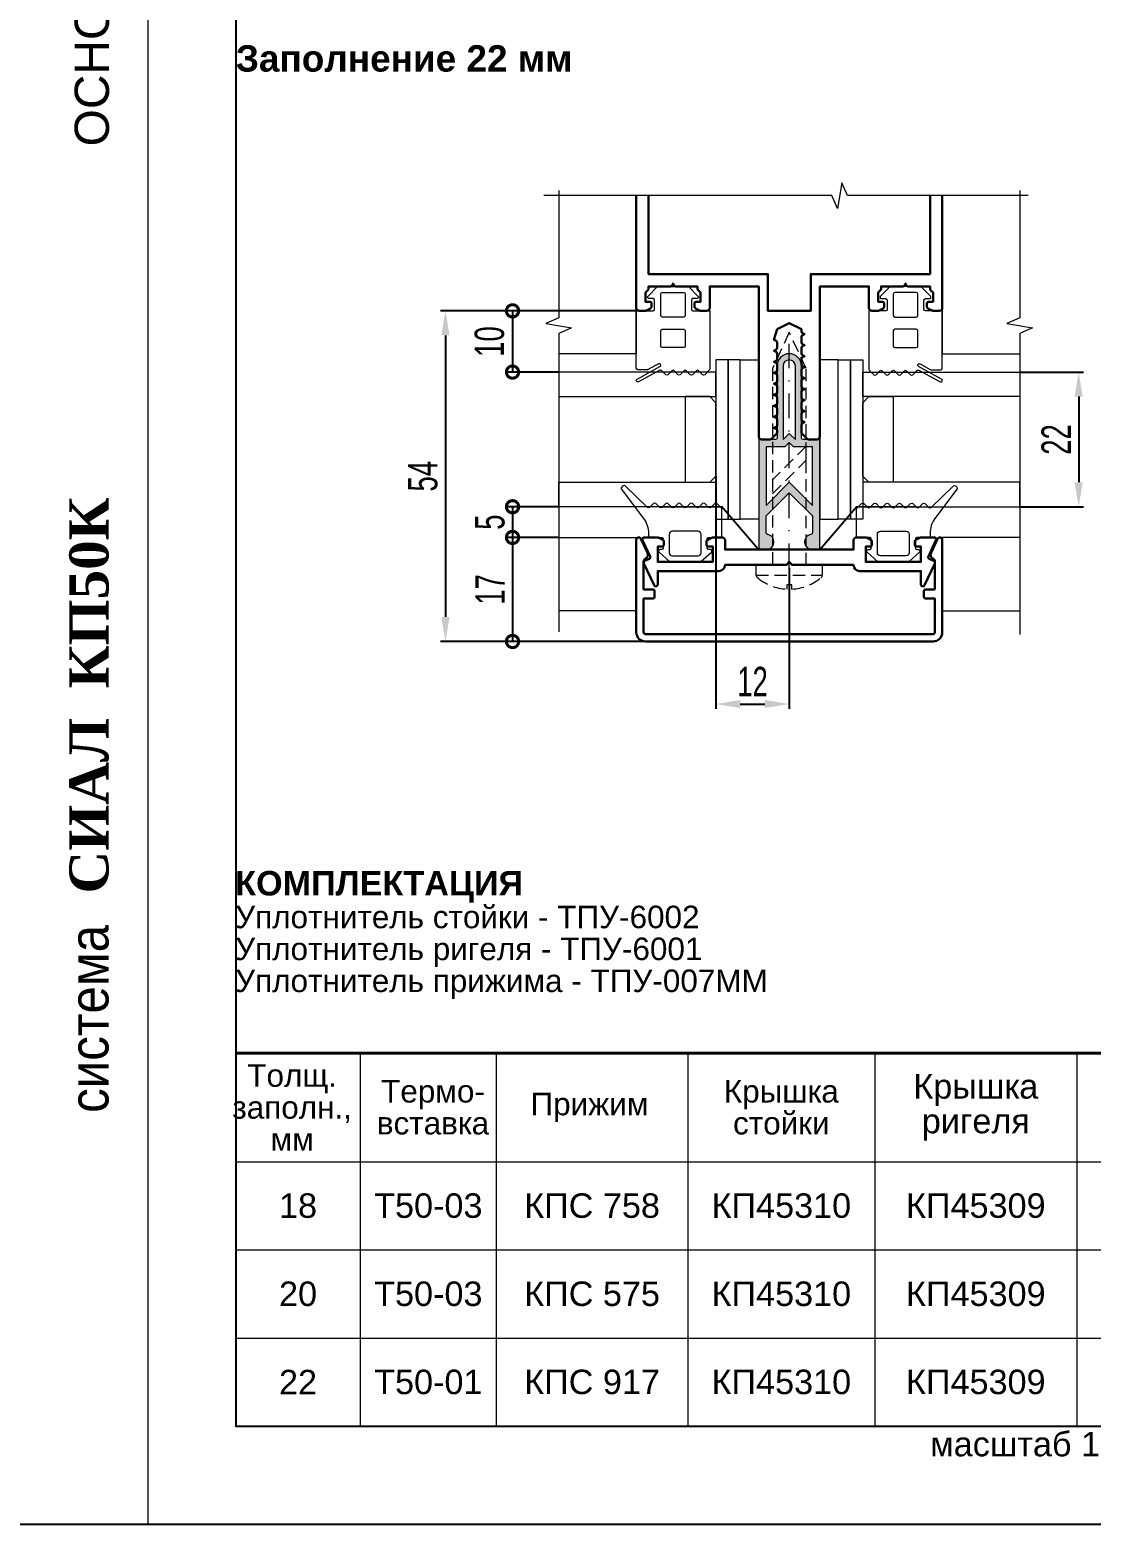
# Model space of a CAD drawing. Extents: x -37 to 8820, y -336 to 478.
# Drawn here: x 634 to 742.4, y 0 to 152.5 of the extents above; entities that cross this region are included whole.
import ezdxf
from ezdxf.enums import TextEntityAlignment as Align

# ---------------------------------------------------------------- set-up
doc = ezdxf.new("R2010")
doc.units = 0
doc.header["$LTSCALE"] = 5
doc.linetypes.add('DASHDOT', pattern=[1, 0.5, -0.25, 0, -0.25])
doc.linetypes.add('HIDDEN', pattern=[0.375, 0.25, -0.125])
doc.layers.get('0').update_dxf_attribs({"linetype": 'CONTINUOUS', "lineweight": 30})
doc.layers.get('DEFPOINTS').update_dxf_attribs({"linetype": 'CONTINUOUS'})
for name, color, linetype, lineweight in [('1', 6, 'DASHDOT', 13), ('2', 3, 'HIDDEN', 13), ('Dimentions', 5, 'CONTINUOUS', 15), ('Glass', 5, 'CONTINUOUS', 20), ('Герлен', 7, 'CONTINUOUS', 60), ('Зигзаг', 1, 'CONTINUOUS', 15), ('Конструкции', 252, 'CONTINUOUS', 20), ('Подкладки', 1, 'CONTINUOUS', 20), ('Рамки', 1, 'CONTINUOUS', 15), ('Текстовый', 7, 'CONTINUOUS', 9), ('Уплотнители', 1, 'CONTINUOUS', 20), ('Штриховка', 1, 'CONTINUOUS', 5)]:
    doc.layers.add(name, color=color, linetype=linetype, lineweight=lineweight)
doc.layers.add('Скрытые', color=14, linetype='CONTINUOUS', plot=False)
doc.styles.add('3', font='RUSS.SHX', dxfattribs={"width": 0.7, "height": 3})
doc.styles.add('Каталожный', font='arial.ttf', dxfattribs={"height": 2.5})
doc.styles.add('Фирм', font='arial.ttf', dxfattribs={"height": 3.5})
doc.styles.add('Фирм5', font='timesbd.ttf', dxfattribs={"height": 4})
doc.dimstyles.new('MX1_6', dxfattribs={"dimtxt": 3, "dimasz": 2.5, "dimexe": 0.5, "dimexo": 0, "dimgap": 0.8, "dimtad": 1, "dimlfac": 1.6, "dimdsep": 46, "dimtxsty": '3', "dimcen": 0, "dimclrd": 256, "dimclre": 256, "dimclrt": 256, "dimaunit": 1, "dimadec": 0, "dimazin": 0, "dimtfac": 1, "dimtmove": 0, "dimatfit": 1, "dimfxl": 1, "dimtvp": 1, "dimtolj": 1, "dimtzin": 0, "dimarcsym": 0})

# ---------------------------------------------------------------- blocks, each defined once
blk = doc.blocks.new('*D1433')
at = {"layer": 'DEFPOINTS', "color": 0, "linetype": 'Continuous', "transparency": 16777216}
for p in [(735.07, 117.61), (735.07, 103.86), (741.08, 103.86)]:
    blk.add_point(p, dxfattribs=at)
at = {"layer": 'Dimentions', "linetype": 'Continuous', "lineweight": -2, "transparency": 16777216}
for p, q in [((735.07, 117.61), (741.58, 117.61)), ((741.08, 115.11), (741.08, 106.36)), ((735.07, 103.86), (741.58, 103.86))]:
    blk.add_line(p, q, dxfattribs=at)
at = {"layer": 'Dimentions', "linetype": 'Continuous', "transparency": 16777216}
for points in [[(740.66, 115.11), (741.49, 115.11), (741.08, 117.61)], [(740.66, 106.36), (741.49, 106.36), (741.08, 103.86)]]:
    blk.add_solid(points, dxfattribs=at)
at = {"layer": 'Dimentions', "linetype": 'Continuous', "transparency": 16777216, "insert": (738.78, 110.73), "char_height": 3, "attachment_point": 5, "rotation": 90, "style": '3'}
blk.add_mtext('\\A1;22', dxfattribs=at)
blk = doc.blocks.new('_DotSmall')
at = {"color": 0, "linetype": 'ByBlock', "const_width": 0.5}
blk.add_lwpolyline([(-0.0625, 0, 1), (0.0625, 0, 1)], format="xyb", close=True, dxfattribs=at)
blk = doc.blocks.new('*D1434')
at = {"layer": 'DEFPOINTS', "color": 0, "linetype": 'Continuous', "transparency": 16777216}
for p in [(687.98, 100.73), (683.26, 90.11), (697.66, 90.11)]:
    blk.add_point(p, dxfattribs=at)
at = {"layer": 'Dimentions', "linetype": 'Continuous', "lineweight": -2, "transparency": 16777216}
for p, q in [((687.98, 100.73), (682.76, 100.73)), ((683.26, 100.73), (683.26, 90.11)), ((697.66, 90.11), (682.76, 90.11))]:
    blk.add_line(p, q, dxfattribs=at)
at = {"layer": 'Dimentions', "linetype": 'Continuous', "lineweight": -2, "transparency": 16777216, "xscale": 2.5, "yscale": 2.5, "zscale": 2.5}
for p, rotation in [((683.26, 100.73), 90), ((683.26, 90.11), 270)]:
    blk.add_blockref('_DotSmall', p, dxfattribs=dict(at, rotation=rotation))
at = {"layer": 'Dimentions', "linetype": 'Continuous', "transparency": 16777216, "insert": (680.96, 95.42), "char_height": 3, "attachment_point": 5, "rotation": 90, "style": '3'}
blk.add_mtext('\\A1;17', dxfattribs=at)
blk = doc.blocks.new('*D1435')
at = {"layer": 'DEFPOINTS', "color": 0, "linetype": 'Continuous', "transparency": 16777216}
for p in [(687.98, 103.86), (683.26, 100.73), (687.98, 100.73)]:
    blk.add_point(p, dxfattribs=at)
at = {"layer": 'Dimentions', "linetype": 'Continuous', "lineweight": -2, "transparency": 16777216}
for p, q in [((687.98, 103.86), (682.76, 103.86)), ((683.26, 103.86), (683.26, 100.73)), ((687.98, 100.73), (682.76, 100.73))]:
    blk.add_line(p, q, dxfattribs=at)
at = {"layer": 'Dimentions', "linetype": 'Continuous', "lineweight": -2, "transparency": 16777216, "xscale": 2.5, "yscale": 2.5, "zscale": 2.5}
for p, rotation in [((683.26, 103.86), 90), ((683.26, 100.73), 270)]:
    blk.add_blockref('_DotSmall', p, dxfattribs=dict(at, rotation=rotation))
at = {"layer": 'Dimentions', "linetype": 'Continuous', "transparency": 16777216, "insert": (680.96, 102.29), "char_height": 3, "attachment_point": 5, "rotation": 90, "style": '3'}
blk.add_mtext('\\A1;5', dxfattribs=at)
blk = doc.blocks.new('*D1436')
at = {"layer": 'DEFPOINTS', "color": 0, "linetype": 'Continuous', "transparency": 16777216}
for p in [(695.9, 123.86), (683.26, 117.61), (687.98, 117.61)]:
    blk.add_point(p, dxfattribs=at)
at = {"layer": 'Dimentions', "linetype": 'Continuous', "lineweight": -2, "transparency": 16777216}
for p, q in [((695.9, 123.86), (682.76, 123.86)), ((683.26, 123.86), (683.26, 117.61)), ((687.98, 117.61), (682.76, 117.61))]:
    blk.add_line(p, q, dxfattribs=at)
at = {"layer": 'Dimentions', "linetype": 'Continuous', "lineweight": -2, "transparency": 16777216, "xscale": 2.5, "yscale": 2.5, "zscale": 2.5}
for p, rotation in [((683.26, 123.86), 90), ((683.26, 117.61), 270)]:
    blk.add_blockref('_DotSmall', p, dxfattribs=dict(at, rotation=rotation))
at = {"layer": 'Dimentions', "linetype": 'Continuous', "transparency": 16777216, "insert": (680.91, 120.73), "char_height": 3, "attachment_point": 5, "rotation": 90, "style": '3'}
blk.add_mtext('\\A1;10', dxfattribs=at)
blk = doc.blocks.new('*D1437')
at = {"layer": 'DEFPOINTS', "color": 0, "linetype": 'Continuous', "transparency": 16777216}
for p in [(685.99, 123.86), (676.41, 90.11), (695.32, 90.11)]:
    blk.add_point(p, dxfattribs=at)
at = {"layer": 'Dimentions', "linetype": 'Continuous', "lineweight": -2, "transparency": 16777216}
for p, q in [((685.99, 123.86), (675.91, 123.86)), ((676.41, 121.36), (676.41, 92.61)), ((695.32, 90.11), (675.91, 90.11))]:
    blk.add_line(p, q, dxfattribs=at)
at = {"layer": 'Dimentions', "linetype": 'Continuous', "transparency": 16777216}
for points in [[(675.99, 121.36), (676.83, 121.36), (676.41, 123.86)], [(675.99, 92.61), (676.83, 92.61), (676.41, 90.11)]]:
    blk.add_solid(points, dxfattribs=at)
at = {"layer": 'Dimentions', "linetype": 'Continuous', "transparency": 16777216, "insert": (674.11, 106.98), "char_height": 3, "attachment_point": 5, "rotation": 90, "style": '3'}
blk.add_mtext('\\A1;54', dxfattribs=at)
blk = doc.blocks.new('*D1444')
at = {"layer": 'DEFPOINTS', "color": 0, "linetype": 'Continuous', "transparency": 16777216}
for p in [(704.02, 106.98), (711.52, 97.61), (711.52, 83.72)]:
    blk.add_point(p, dxfattribs=at)
at = {"layer": 'Dimentions', "linetype": 'Continuous', "lineweight": -2, "transparency": 16777216}
for p, q in [((704.02, 106.98), (704.02, 83.22)), ((711.52, 97.61), (711.52, 83.22)), ((706.52, 83.72), (709.02, 83.72))]:
    blk.add_line(p, q, dxfattribs=at)
at = {"layer": 'Dimentions', "linetype": 'Continuous', "transparency": 16777216}
for points in [[(706.52, 84.14), (706.52, 83.31), (704.02, 83.72)], [(709.02, 84.14), (709.02, 83.31), (711.52, 83.72)]]:
    blk.add_solid(points, dxfattribs=at)
at = {"layer": 'Dimentions', "linetype": 'Continuous', "transparency": 16777216, "insert": (707.77, 86.02), "char_height": 3, "attachment_point": 5, "style": '3'}
blk.add_mtext('\\A1;12', dxfattribs=at)

msp = doc.modelspace()

# ---------------------------------------------------------------- hatches: boundary and pattern name
at = {"layer": 'Штриховка'}
h = msp.add_hatch(color=256, dxfattribs=at)
h.paths.add_polyline_path([(711.9635, 109.9823), (711.5242, 110.4217), (711.0848, 109.9823), (709.1492, 109.9823), (709.1492, 103.9805), (711.5242, 106.3555), (713.8992, 103.9805), (713.8992, 109.9823)], flags=16)
edge = h.paths.add_edge_path()
edge.add_line((714.4617, 110.7323), (712.9304, 110.7323))
edge.add_arc((712.9304, 110.8886), 0.1562, 180, 270, ccw=False)
edge.add_line((712.7742, 110.8886), (712.7742, 114.9823))
edge.add_arc((712.6804, 115.1073), 0.1562, 306.869898, 413.130102)
edge.add_line((712.7742, 115.2323), (712.7742, 118.2323))
edge.add_arc((711.5242, 118.2323), 1.25, 0, 180)
edge.add_line((710.2742, 118.2323), (710.2742, 115.2323))
edge.add_arc((710.3679, 115.1073), 0.1562, 126.869898, 233.130102)
edge.add_line((710.2742, 114.9823), (710.2742, 110.8886))
edge.add_arc((710.1179, 110.8886), 0.1562, -90, 0, ccw=False)
edge.add_line((710.1179, 110.7323), (708.5867, 110.7323))
edge.add_arc((708.5867, 110.5448), 0.1875, 90, 180)
edge.add_line((708.3992, 110.5448), (708.3992, 99.6698))
edge.add_arc((708.5867, 99.6698), 0.1875, 180, 270)
edge.add_line((708.5867, 99.4823), (709.1804, 99.4823))
edge.add_arc((709.1804, 100.2636), 0.7812, 270, 440.718201)
edge.add_arc((709.3367, 101.2197), 0.1875, 180, 260.718201, ccw=False)
edge.add_line((709.1492, 101.2197), (709.1492, 102.9198))
edge.add_line((709.1492, 102.9198), (711.5242, 105.2948))
edge.add_line((711.5242, 105.2948), (713.8992, 102.9198))
edge.add_line((713.8992, 102.9198), (713.8992, 101.2197))
edge.add_arc((713.7117, 101.2197), 0.1875, 279.281799, 360, ccw=False)
edge.add_arc((713.8679, 100.2636), 0.7812, 99.281799, 270)
edge.add_line((713.8679, 99.4823), (714.4617, 99.4823))
edge.add_arc((714.4617, 99.6698), 0.1875, 270, 360)
edge.add_line((714.6492, 99.6698), (714.6492, 110.5448))
edge.add_arc((714.4617, 110.5448), 0.1875, 0, 90)
edge = h.paths.add_edge_path(flags=16)
edge.add_line((711.5242, 111.3573), (712.1492, 110.7323))
edge.add_line((712.1492, 110.7323), (712.1492, 118.2323))
edge.add_arc((711.5242, 118.2323), 0.625, 0, 180)
edge.add_line((710.8992, 118.2323), (710.8992, 110.7323))
edge.add_line((710.8992, 110.7323), (711.5242, 111.3573))

# ---------------------------------------------------------------- linework, layer by layer
msp.add_lwpolyline([(695.8992, 135.6212), (695.8992, 124.1698, 0.41421356), (696.2117, 123.8573), (696.7924, 123.8573, 0.11643382), (696.8762, 123.8771), (697.358, 124.118, 0.28407904), (697.4617, 124.2857), (697.4617, 124.6073, 0.41421356), (697.2742, 124.7948), (696.8367, 124.7948), (696.8367, 125.7323), (697.0942, 125.9899, 0.19891237), (697.1492, 126.1225), (697.1492, 126.3573), (699.377, 126.3573, 0.28407904), (699.5447, 126.461), (699.6492, 126.6698), (699.7536, 126.461, 0.28407904), (699.9213, 126.3573), (702.1492, 126.3573), (702.1492, 126.1225, 0.19891237), (702.2041, 125.9899), (702.4617, 125.7323), (702.4617, 124.7948), (702.0242, 124.7948, 0.41421356), (701.8367, 124.6073), (701.8367, 124.2857, 0.28407904), (701.9403, 124.118), (702.4221, 123.8771, 0.11643382), (702.5059, 123.8573), (703.0867, 123.8573, 0.41421356), (703.3992, 124.1698), (703.3992, 126.3573), (708.3992, 126.3573), (708.3992, 111.0448, 0.41421356), (708.7117, 110.7323), (709.5715, 110.7323, 0.19891237), (709.7041, 110.7873), (710.2192, 111.3024, 0.19891237), (710.2742, 111.435), (710.2742, 111.6477, 0.28407904), (710.1705, 111.8154), (709.9617, 111.9198), (710.1705, 112.0243, 0.28407904), (710.2742, 112.192), (710.2742, 112.7727, 0.28407904), (710.1705, 112.9404), (709.9617, 113.0448), (710.1705, 113.1493, 0.28407904), (710.2742, 113.317), (710.2742, 113.8977, 0.28407904), (710.1705, 114.0654), (709.9617, 114.1698), (710.1705, 114.2743, 0.28407904), (710.2742, 114.442), (710.2742, 115.0227, 0.28407904), (710.1705, 115.1904), (709.9617, 115.2948), (710.1705, 115.3993, 0.28407904), (710.2742, 115.567), (710.2742, 116.1477, 0.28407904), (710.1705, 116.3154), (709.9617, 116.4198), (710.1705, 116.5243, 0.28407904), (710.2742, 116.692), (710.2742, 117.2727, 0.28407904), (710.1705, 117.4404), (709.9617, 117.5448), (710.1705, 117.6493, 0.28407904), (710.2742, 117.817), (710.2742, 118.3977, 0.28407904), (710.1705, 118.5654), (709.9617, 118.6698), (710.1705, 118.7743, 0.28407904), (710.2742, 118.942), (710.2742, 119.5227, 0.28407904), (710.1705, 119.6904), (709.9617, 119.7948), (710.1705, 119.8993, 0.28407904), (710.2742, 120.067), (710.2742, 120.6477, 0.28407904), (710.1705, 120.8154), (709.9617, 120.9198), (710.2742, 121.9823), (711.5242, 122.6073), (712.7742, 121.9823), (712.7742, 121.7545, 0.28407904), (712.8778, 121.5868), (713.0867, 121.4823), (712.8778, 121.3779, 0.28407904), (712.7742, 121.2102), (712.7742, 120.6295, 0.28407904), (712.8778, 120.4618), (713.0867, 120.3573), (712.8778, 120.2529, 0.28407904), (712.7742, 120.0852), (712.7742, 119.5045, 0.28407904), (712.8778, 119.3368), (713.0867, 119.2323), (712.8778, 119.1279, 0.28407904), (712.7742, 118.9602), (712.7742, 118.3795, 0.28407904), (712.8778, 118.2118), (713.0867, 118.1073), (712.8778, 118.0029, 0.28407904), (712.7742, 117.8352), (712.7742, 117.2545, 0.28407904), (712.8778, 117.0868), (713.0867, 116.9823), (712.8778, 116.8779, 0.28407904), (712.7742, 116.7102), (712.7742, 116.1295, 0.28407904), (712.8778, 115.9618), (713.0867, 115.8573), (712.8778, 115.7529, 0.28407904), (712.7742, 115.5852), (712.7742, 115.0045, 0.28407904), (712.8778, 114.8368), (713.0867, 114.7323), (712.8778, 114.6279, 0.28407904), (712.7742, 114.4602), (712.7742, 113.8795, 0.28407904), (712.8778, 113.7118), (713.0867, 113.6073), (712.8778, 113.5029, 0.28407904), (712.7742, 113.3352), (712.7742, 112.7545, 0.28407904), (712.8778, 112.5868), (713.0867, 112.4823), (712.8778, 112.3779, 0.28407904), (712.7742, 112.2102), (712.7742, 111.435, 0.19891237), (712.8291, 111.3024), (713.3442, 110.7873, 0.19891237), (713.4768, 110.7323), (714.3367, 110.7323, 0.41421356), (714.6492, 111.0448), (714.6492, 126.3573), (719.6492, 126.3573), (719.6492, 124.1698, 0.41421356), (719.9617, 123.8573), (720.5424, 123.8573, 0.11643382), (720.6262, 123.8771), (721.108, 124.118, 0.28407904), (721.2117, 124.2857), (721.2117, 124.6073, 0.41421356), (721.0242, 124.7948), (720.5867, 124.7948), (720.5867, 125.7323), (720.8442, 125.9899, 0.19891237), (720.8992, 126.1225), (720.8992, 126.3573), (723.127, 126.3573, 0.28407904), (723.2947, 126.461), (723.3992, 126.6698), (723.5036, 126.461, 0.28407904), (723.6713, 126.3573), (725.8992, 126.3573), (725.8992, 126.1225, 0.19891237), (725.9541, 125.9899), (726.2117, 125.7323), (726.2117, 124.7948), (725.7742, 124.7948, 0.41421356), (725.5867, 124.6073), (725.5867, 124.2857, 0.28407904), (725.6903, 124.118), (726.1721, 123.8771, 0.11643382), (726.2559, 123.8573), (726.8367, 123.8573, 0.41421356), (727.1492, 124.1698), (727.1492, 135.6212)], format="xyb")
msp.add_lwpolyline([(697.1492, 135.6125), (697.1492, 127.6073), (709.3367, 127.6073), (709.3367, 123.8573), (713.7117, 123.8573), (713.7117, 127.6073), (725.8992, 127.6073), (725.8992, 135.6212)])
for points in [[(726.3992, 95.4198), (726.3992, 98.2456, 0.27973928), (726.1972, 98.5783, -0.40155944), (726.0026, 99.1513), (726.6726, 100.588, -0.80258485), (727.1492, 100.4823), (727.1492, 91.0448, -0.41421356), (726.2117, 90.1073), (696.8367, 90.1073, -0.41421356), (695.8992, 91.0448), (695.8992, 100.4823, -0.80258485), (696.3757, 100.588), (697.0457, 99.1513, -0.40155944), (696.8511, 98.5783, 0.27973928), (696.6492, 98.2456), (696.6492, 95.4198), (697.5867, 95.4198, -0.41421356), (697.7742, 95.2323), (697.7742, 94.6698, -0.41421356), (697.5867, 94.4823), (696.6492, 94.4823), (696.6492, 91.0448, 0.41421356), (696.8367, 90.8573), (726.2117, 90.8573, 0.41421356), (726.3992, 91.0448), (726.3992, 94.4823), (725.4617, 94.4823, -0.41421356), (725.2742, 94.6698), (725.2742, 95.2323, -0.41421356), (725.4617, 95.4198)], [(718.0867, 97.9198), (711.9143, 97.9198, -0.19891237), (711.7817, 97.9748), (711.5242, 98.2323), (711.2666, 97.9748, -0.19891237), (711.134, 97.9198), (704.9617, 97.9198, -0.41421356), (704.3367, 97.2948), (698.0867, 97.2948), (698.0867, 95.9198, -0.41421356), (697.8992, 95.7323), (697.8802, 95.7323, -0.29147342), (697.7102, 95.8406), (696.6667, 98.0784, -0.41421356), (696.7574, 98.3276), (697.2292, 98.5476, 0.41421356), (697.3199, 98.7968), (696.5417, 100.4656, -0.54861879), (696.7117, 100.7323), (698.0424, 100.7323, -0.11643382), (698.1262, 100.7125), (698.608, 100.4717, -0.28407904), (698.7117, 100.304), (698.7117, 99.9823, -0.41421356), (698.5242, 99.7948), (698.0867, 99.7948), (698.0867, 98.2323), (703.7117, 98.2323), (703.7117, 99.7948), (703.2742, 99.7948, -0.41421356), (703.0867, 99.9823), (703.0867, 100.304, -0.28407904), (703.1903, 100.4717), (703.6721, 100.7125, -0.11643382), (703.7559, 100.7323), (704.6492, 100.7323, -0.41421356), (704.9617, 100.4198), (704.9617, 99.4823), (718.0867, 99.4823), (718.0867, 100.4198, -0.41421356), (718.3992, 100.7323), (719.2924, 100.7323, -0.11643382), (719.3762, 100.7125), (719.858, 100.4717, -0.28407904), (719.9617, 100.304), (719.9617, 99.9823, -0.41421356), (719.7742, 99.7948), (719.3367, 99.7948), (719.3367, 98.2323), (724.9617, 98.2323), (724.9617, 99.7948), (724.5242, 99.7948, -0.41421356), (724.3367, 99.9823), (724.3367, 100.304, -0.28407904), (724.4403, 100.4717), (724.9221, 100.7125, -0.11643382), (725.0059, 100.7323), (726.3367, 100.7323, -0.54861879), (726.5066, 100.4656), (725.7284, 98.7968, 0.41421356), (725.8191, 98.5476), (726.2909, 98.3276, -0.41421356), (726.3816, 98.0784), (725.3381, 95.8406, -0.29147342), (725.1681, 95.7323), (725.1492, 95.7323, -0.41421356), (724.9617, 95.9198), (724.9617, 97.2948), (718.7117, 97.2948, -0.41421356)]]:
    msp.add_lwpolyline(points, format="xyb", close=True)
at = {"layer": '1'}
msp.add_line((711.5242, 97.6073), (711.5242, 121.3573), dxfattribs=at)
at = {"layer": '2'}
msp.add_line((708.1492, 96.8638), (714.8992, 96.8638), dxfattribs=at)
for points in [[(713.2429, 97.9198), (713.2429, 117.984), (711.5242, 121.6698), (709.8054, 117.984), (709.8054, 97.9198)], [(709.8054, 105.1695), (713.2429, 108.607), (713.2429, 110.0393), (709.8054, 106.6018)]]:
    msp.add_lwpolyline(points, close=True, dxfattribs=at)
msp.add_lwpolyline([(711.2785, 95.457, -0.16184886), (708.2628, 96.6227, -0.22388754), (708.1492, 96.8638), (708.1492, 97.9198), (714.8992, 97.9198), (714.8992, 96.8638, -0.22388754), (714.7855, 96.6227, -0.16184886), (711.7698, 95.457), (711.7698, 95.8947), (711.2785, 95.8947)], format="xyb", close=True, dxfattribs=at)
at = {"layer": 'Dimentions', "linetype": 'Continuous'}
msp.add_line((646, 297), (646, 0), dxfattribs=at)
at = {"layer": 'Glass'}
for points in [[(687.979, 115.1073), (704.0242, 115.1073), (704.0242, 117.6073), (687.979, 117.6073)], [(735.0693, 115.1073), (719.0242, 115.1073), (719.0242, 117.6073), (735.0693, 117.6073)], [(704.0242, 106.9823), (704.0242, 114.4823), (703.3992, 115.1073), (700.8992, 115.1073), (700.8992, 106.3573), (703.3992, 106.3573)], [(719.0242, 106.9823), (719.0242, 114.4823), (719.6492, 115.1073), (722.1492, 115.1073), (722.1492, 106.3573), (719.6492, 106.3573)], [(687.979, 106.3573), (704.0242, 106.3573), (704.0242, 103.8573), (687.979, 103.8573)], [(735.0693, 106.3573), (719.0242, 106.3573), (719.0242, 103.8573), (735.0693, 103.8573)]]:
    msp.add_lwpolyline(points, close=True, dxfattribs=at)
at = {"layer": 'Герлен', "lineweight": 40}
msp.add_line((655, 48.0868), (820, 48.0868), dxfattribs=at)
at = {"layer": 'Герлен', "ltscale": 2, "const_width": 0.1875}
msp.add_lwpolyline([(724.3921, 103.8573), (718.3992, 103.8573), (714.6492, 99.4823), (708.3992, 99.4823), (704.6492, 103.8573), (698.4688, 103.8573)], dxfattribs=at)
at = {"layer": 'Зигзаг'}
for points in [[(735.909, 135.6212), (717.4668, 135.6212), (716.8859, 136.9391), (716.4503, 134.3264), (715.8678, 135.6212), (686.4684, 135.6212)], [(687.979, 136.1606), (687.979, 123.1579), (686.6611, 122.577), (689.2738, 122.1414), (687.979, 121.5589), (687.979, 91.0815)], [(735.0693, 136.1606), (735.0693, 123.1579), (733.7514, 122.577), (736.3641, 122.1414), (735.0693, 121.5589), (735.0693, 90.823)]]:
    msp.add_lwpolyline(points, dxfattribs=at)
at = {"layer": 'Конструкции'}
for points in [[(695.8992, 135.6212), (695.8992, 119.4823), (687.979, 119.4823)], [(727.1492, 135.6212), (727.1492, 119.4823), (735.0693, 119.4823)], [(687.979, 100.7323), (695.8992, 100.7323), (695.8992, 93.2323), (687.979, 93.2323)], [(735.0693, 100.7323), (727.1492, 100.7323), (727.1492, 93.2323), (735.0693, 93.2323)]]:
    msp.add_lwpolyline(points, dxfattribs=at)
at = {"layer": 'Подкладки'}
for points in [[(705.2742, 118.8573), (704.0242, 118.8573), (704.0242, 102.6073), (705.2742, 102.6073)], [(706.5242, 118.8573), (705.2742, 118.8573), (705.2742, 102.6073), (706.5242, 102.6073)], [(708.3992, 102.6073), (706.5242, 102.6073), (706.5242, 118.8573), (708.3992, 118.8573)], [(714.6492, 102.6073), (716.5242, 102.6073), (716.5242, 118.8573), (714.6492, 118.8573)], [(716.5242, 118.8573), (717.7742, 118.8573), (717.7742, 102.6073), (716.5242, 102.6073)], [(717.7742, 118.8573), (719.0242, 118.8573), (719.0242, 102.6073), (717.7742, 102.6073)]]:
    msp.add_lwpolyline(points, close=True, dxfattribs=at)
at = {"layer": 'Рамки'}
for p, q in [((667.7124, 48.0868), (667.7124, 10)), ((681.604, 48.0868), (681.604, 10)), ((701.1643, 48.0868), (701.1643, 10)), ((720.2614, 48.0868), (720.2614, 10)), ((740.8864, 48.0868), (740.8864, 10)), ((655, 37), (820, 37)), ((655, 28), (820, 28)), ((655, 19), (820, 19)), ((655, 10), (820, 10))]:
    msp.add_line(p, q, dxfattribs=at)
at = {"layer": 'Скрытые', "linetype": 'Continuous'}
for points in [[(840, 297), (630, 297), (630, 0), (840, 0)], [(820, 10), (820, 287), (655, 287), (655, 10)]]:
    msp.add_lwpolyline(points, close=True, dxfattribs=at)
at = {"layer": 'Уплотнители'}
for points in [[(698.1684, 118.4432), (697.1233, 117.8762, -0.12491271), (697.0488, 117.8573), (696.0554, 117.8573, -0.41421356), (695.8992, 118.0136), (695.8992, 123.8573), (697.6179, 123.8573, 0.41421356), (697.7742, 124.0136), (697.7742, 124.9511, 0.41421356), (697.6179, 125.1073), (697.2117, 125.1073, -0.66858666), (697.1013, 125.3742), (698.0409, 126.3117, -0.19861919), (698.1513, 126.3573), (701.147, 126.3573, -0.19861919), (701.2574, 126.3117), (702.197, 125.3742, -0.66858666), (702.0867, 125.1073), (701.6804, 125.1073, 0.41421356), (701.5242, 124.9511), (701.5242, 124.0136, 0.41421356), (701.6804, 123.8573), (703.3992, 123.8573), (703.3992, 117.9221, -0.19891237), (703.3534, 117.8116), (702.8846, 117.3428, -0.41421356), (702.6637, 117.3428), (702.2596, 117.7469, 0.41421356), (702.0387, 117.7469), (701.6346, 117.3428, -0.41421356), (701.4137, 117.3428), (701.0096, 117.7469, 0.41421356), (700.7887, 117.7469), (700.3846, 117.3428, -0.41421356), (700.1637, 117.3428), (699.7596, 117.7469, 0.41421356), (699.5387, 117.7469), (699.1346, 117.3428, -0.41421356), (698.9137, 117.3428), (698.4816, 117.7749, 0.33207606), (698.2966, 117.8017), (696.1299, 116.6262, -1), (695.9809, 116.9009), (698.3174, 118.1685, 1)], [(698.5554, 125.7323), (700.7429, 125.7323, -0.41421356), (700.8992, 125.5761), (700.8992, 123.3886, -0.41421356), (700.7429, 123.2323), (698.5554, 123.2323, -0.41421356), (698.3992, 123.3886), (698.3992, 125.5761, -0.41421356)], [(724.8799, 118.4432), (725.925, 117.8762, 0.12491271), (725.9995, 117.8573), (726.9929, 117.8573, 0.41421356), (727.1492, 118.0136), (727.1492, 123.8573), (725.4304, 123.8573, -0.41421356), (725.2742, 124.0136), (725.2742, 124.9511, -0.41421356), (725.4304, 125.1073), (725.8367, 125.1073, 0.66858666), (725.947, 125.3742), (725.0074, 126.3117, 0.19861919), (724.897, 126.3573), (721.9013, 126.3573, 0.19861919), (721.7909, 126.3117), (720.8513, 125.3742, 0.66858666), (720.9617, 125.1073), (721.3679, 125.1073, -0.41421356), (721.5242, 124.9511), (721.5242, 124.0136, -0.41421356), (721.3679, 123.8573), (719.6492, 123.8573), (719.6492, 117.9221, 0.19891237), (719.6949, 117.8116), (720.1637, 117.3428, 0.41421356), (720.3846, 117.3428), (720.7887, 117.7469, -0.41421356), (721.0096, 117.7469), (721.4137, 117.3428, 0.41421356), (721.6346, 117.3428), (722.0387, 117.7469, -0.41421356), (722.2596, 117.7469), (722.6637, 117.3428, 0.41421356), (722.8846, 117.3428), (723.2887, 117.7469, -0.41421356), (723.5096, 117.7469), (723.9137, 117.3428, 0.41421356), (724.1346, 117.3428), (724.5667, 117.7749, -0.33207606), (724.7517, 117.8017), (726.9184, 116.6262, 1), (727.0674, 116.9009), (724.7309, 118.1685, -1)], [(724.4929, 125.7323), (722.3054, 125.7323, 0.41421356), (722.1492, 125.5761), (722.1492, 123.3886, 0.41421356), (722.3054, 123.2323), (724.4929, 123.2323, 0.41421356), (724.6492, 123.3886), (724.6492, 125.5761, 0.41421356)], [(698.5554, 121.9823), (700.7429, 121.9823, -0.41421356), (700.8992, 121.8261), (700.8992, 120.2636, -0.41421356), (700.7429, 120.1073), (698.5554, 120.1073, -0.41421356), (698.3992, 120.2636), (698.3992, 121.8261, -0.41421356)], [(724.4929, 121.9823), (722.3054, 121.9823, 0.41421356), (722.1492, 121.8261), (722.1492, 120.2636, 0.41421356), (722.3054, 120.1073), (724.4929, 120.1073, 0.41421356), (724.6492, 120.2636), (724.6492, 121.8261, 0.41421356)], [(714.4617, 110.7323), (712.9304, 110.7323, -0.41421356), (712.7742, 110.8886), (712.7742, 114.9823, 0.5), (712.7742, 115.2323), (712.7742, 118.2323, 1), (710.2742, 118.2323), (710.2742, 115.2323, 0.5), (710.2742, 114.9823), (710.2742, 110.8886, -0.41421356), (710.1179, 110.7323), (708.5867, 110.7323, 0.41421356), (708.3992, 110.5448), (708.3992, 99.6698, 0.41421356), (708.5867, 99.4823), (709.1804, 99.4823, 0.92211283), (709.3064, 101.0346, -0.36752318), (709.1492, 101.2197), (709.1492, 102.9198), (711.5242, 105.2948), (713.8992, 102.9198), (713.8992, 101.2197, -0.36752318), (713.7419, 101.0346, 0.92211283), (713.8679, 99.4823), (714.4617, 99.4823, 0.41421356), (714.6492, 99.6698), (714.6492, 110.5448, 0.41421356)], [(711.5242, 111.3573), (712.1492, 110.7323), (712.1492, 118.2323, 1), (710.8992, 118.2323), (710.8992, 110.7323), (711.5242, 111.3573)], [(703.3054, 99.4823, -0.41421356), (703.1492, 99.6386), (703.1492, 100.5761, -0.41421356), (703.3054, 100.7323), (704.6492, 100.7323), (704.6492, 103.6203, 0.19891237), (704.6125, 103.7087), (704.1346, 104.1866, 0.41421356), (703.9137, 104.1866), (703.5096, 103.7825, -0.41421356), (703.2887, 103.7825), (702.8846, 104.1866, 0.41421356), (702.6637, 104.1866), (702.2596, 103.7825, -0.41421356), (702.0387, 103.7825), (701.6346, 104.1866, 0.41421356), (701.4137, 104.1866), (701.0096, 103.7825, -0.41421356), (700.7887, 103.7825), (700.3846, 104.1866, 0.41421356), (700.1637, 104.1866), (699.7596, 103.7825, -0.41421356), (699.5387, 103.7825), (699.1346, 104.1866, 0.41421356), (698.9137, 104.1866), (698.5096, 103.7825, -0.41421356), (698.2887, 103.7825), (697.8846, 104.1866, 0.41421356), (697.6637, 104.1866), (697.2596, 103.7825, -0.41421356), (697.0387, 103.7825), (694.7596, 105.9969, 0.41421356), (694.5387, 105.9969), (694.4073, 105.8655, 0.29253821), (694.3712, 105.701), (696.652, 102.6478, -0.16178775), (697.1492, 101.1517), (697.1492, 100.7323), (698.4929, 100.7323, -0.41421356), (698.6492, 100.5761), (698.6492, 99.6386, -0.41421356), (698.4929, 99.4823), (698.3367, 99.4823, 0.66858666), (698.2263, 99.2155), (699.2909, 98.278, 0.19861919), (699.4013, 98.2323), (702.397, 98.2323, 0.19861919), (702.5074, 98.278), (703.572, 99.2155, 0.66858666), (703.4617, 99.4823)], [(719.7429, 99.4823, 0.41421356), (719.8992, 99.6386), (719.8992, 100.5761, 0.41421356), (719.7429, 100.7323), (718.3992, 100.7323), (718.3992, 103.6203, -0.19891237), (718.4358, 103.7087), (718.9137, 104.1866, -0.41421356), (719.1346, 104.1866), (719.5387, 103.7825, 0.41421356), (719.7596, 103.7825), (720.1637, 104.1866, -0.41421356), (720.3846, 104.1866), (720.7887, 103.7825, 0.41421356), (721.0096, 103.7825), (721.4137, 104.1866, -0.41421356), (721.6346, 104.1866), (722.0387, 103.7825, 0.41421356), (722.2596, 103.7825), (722.6637, 104.1866, -0.41421356), (722.8846, 104.1866), (723.2887, 103.7825, 0.41421356), (723.5096, 103.7825), (723.9137, 104.1866, -0.41421356), (724.1346, 104.1866), (724.5387, 103.7825, 0.41421356), (724.7596, 103.7825), (725.1637, 104.1866, -0.41421356), (725.3846, 104.1866), (725.7887, 103.7825, 0.41421356), (726.0096, 103.7825), (728.2887, 105.9969, -0.41421356), (728.5096, 105.9969), (728.641, 105.8655, -0.29253821), (728.6771, 105.701), (726.3963, 102.6478, 0.16178775), (725.8992, 101.1517), (725.8992, 100.7323), (724.5554, 100.7323, 0.41421356), (724.3992, 100.5761), (724.3992, 99.6386, 0.41421356), (724.5554, 99.4823), (724.7117, 99.4823, -0.66858666), (724.822, 99.2155), (723.7574, 98.278, -0.19861919), (723.647, 98.2323), (720.6513, 98.2323, -0.19861919), (720.5409, 98.278), (719.4763, 99.2155, -0.66858666), (719.5867, 99.4823)], [(699.5867, 98.8573), (702.2117, 98.8573, 0.41421356), (702.5242, 99.1698), (702.5242, 101.0448, 0.41421356), (702.2117, 101.3573), (699.5867, 101.3573, 0.41421356), (699.2742, 101.0448), (699.2742, 99.1698, 0.41421356)], [(723.4617, 98.8573), (720.8367, 98.8573, -0.41421356), (720.5242, 99.1698), (720.5242, 101.0448, -0.41421356), (720.8367, 101.3573), (723.4617, 101.3573, -0.41421356), (723.7742, 101.0448), (723.7742, 99.1698, -0.41421356)]]:
    msp.add_lwpolyline(points, format="xyb", close=True, dxfattribs=at)
msp.add_lwpolyline([(711.9635, 109.9823), (711.5242, 110.4217), (711.0848, 109.9823), (709.1492, 109.9823), (709.1492, 103.9805), (711.5242, 106.3555), (713.8992, 103.9805), (713.8992, 109.9823)], close=True, dxfattribs=at)

# ---------------------------------------------------------------- texts
at = {"layer": 'Скрытые', "linetype": 'Continuous', "insert": (737.5, 7.9386), "char_height": 3.5, "width": 165, "attachment_point": 5, "style": 'Каталожный'}
msp.add_mtext('\\pxqc;{\\H0.71429x;масштаб 1:1,6}', dxfattribs=at)
at = {"layer": 'Текстовый'}
for s, height, style, p in [('ОСНОВНЫЕ  СЕЧЕНИЯ  ВИТРАЖА', 3.5, 'Фирм', (642.0431, 140.6503)), ('СИАЛ  КП50К', 4, 'Фирм5', (642, 64.3724))]:
    msp.add_text(s, height=height, rotation=90, dxfattribs=dict(at, style=style)).set_placement(p)
at = {"layer": 'Текстовый', "style": 'Фирм', "width": 0.9}
msp.add_text(' система ', height=4, rotation=90, dxfattribs=at).set_placement((642, 51.5762), align=Align.CENTER)
at = {"layer": 'Текстовый', "linetype": 'Continuous', "insert": (655, 150.9815), "char_height": 2.7, "width": 42.664921, "attachment_point": 1, "style": 'Каталожный'}
msp.add_mtext('\\pxql;{\\fArial|b1|i0|c204|p34;Заполнение 22 мм}', dxfattribs=at)
at = {"layer": 'Текстовый', "linetype": 'Continuous', "line_spacing_factor": 0.85, "style": 'Каталожный'}
for s, insert, char_height, width, attachment_point in [('\\P\\pxql;{\\fArial|b1|i0|c204|p34;КОМПЛЕКТАЦИЯ\\P\\pi-2,l2,r-2.0333,se1.0833,t4;\\fArial|b0|i0|c204|p34;\\H0.92x;Уплотнитель стойки - ТПУ-6002\\PУплотнитель ригеля - ТПУ-6001\\PУплотнитель прижима - ТПУ-007ММ}', (654.934, 70.2198), 2.5, 66.020014, 1), ('Толщ.\\Pзаполн.,\\Pмм', (660.7528, 42.5434), 2.3, 27.25, 5), ('Крышка ригеля', (730.5739, 42.5434), 2.5, 20.625, 5), ('Термо-\\Pвставка', (675.1384, 42.5434), 2.3, 12.276865, 5), ('Крышка \\Pстойки', (710.7128, 42.5434), 2.3, 19.097083, 5), ('Прижим', (691.1156, 42.5434), 2.3, 27.25, 5), ('18', (661.3562, 32.5), 2.5, 12.712441, 5), ('Т50-03', (674.6582, 32.5), 2.5, 13.891532, 5), ('КПС 758', (691.3841, 32.5), 2.5, 19.560325, 5), ('КП45310', (710.7128, 32.5), 2.5, 19.097083, 5), ('КП45309', (730.5739, 32.5), 2.5, 20.625, 5), ('20', (661.3562, 23.5), 2.5, 12.712441, 5), ('Т50-03', (674.6582, 23.5), 2.5, 13.891532, 5), ('КПС 575', (691.3841, 23.5), 2.5, 19.560325, 5), ('КП45310', (710.7128, 23.5), 2.5, 19.097083, 5), ('КП45309', (730.5739, 23.5), 2.5, 20.625, 5), ('22', (661.3562, 14.5), 2.5, 12.712441, 5), ('Т50-01', (674.6582, 14.5), 2.5, 13.891532, 5), ('КПС 917', (691.3841, 14.5), 2.5, 19.560325, 5), ('КП45310', (710.7128, 14.5), 2.5, 19.097083, 5), ('КП45309', (730.5739, 14.5), 2.5, 20.625, 5)]:
    msp.add_mtext(s, dxfattribs=dict(at, insert=insert, char_height=char_height, width=width, attachment_point=attachment_point))

# ---------------------------------------------------------------- dimensions: what is measured, and where the dimension line sits
at = {"layer": 'Dimentions', "linetype": 'Continuous'}
for base, p1, p2, picture, middle in [((676.4096, 90.1073), (685.9874, 123.8573), (695.3208, 90.1073), '*D1437', (674.1096, 106.9823)), ((741.0764, 103.8573), (735.0693, 117.6073), (735.0693, 103.8573), '*D1433', (738.7764, 110.7323))]:
    dim = msp.add_linear_dim(base=base, p1=p1, p2=p2, angle=90, dimstyle='MX1_6', dxfattribs=at)
    dim.commit()
    dim.dimension.update_dxf_attribs({"geometry": picture, "text_midpoint": middle})
for base, p1, p2, picture, middle in [((683.257, 117.6073), (695.8992, 123.8573), (687.979, 117.6073), '*D1436', (680.9141, 120.7323)), ((683.257, 100.7323), (687.979, 103.8573), (687.979, 100.7323), '*D1435', (680.957, 102.2948)), ((683.257, 90.1073), (687.979, 100.7323), (697.6634, 90.1073), '*D1434', (680.957, 95.4198))]:
    dim = msp.add_linear_dim(base=base, p1=p1, p2=p2, angle=90, dimstyle='MX1_6', override={"dimdec": 0, "dimblk1": 'DotSmall', "dimblk2": 'DotSmall', "dimsah": 1}, dxfattribs=at)
    dim.commit()
    dim.dimension.update_dxf_attribs({"geometry": picture, "text_midpoint": middle})
dim = msp.add_linear_dim(base=(711.5242, 83.7222), p1=(704.0242, 106.9823), p2=(711.5242, 97.6073), dimstyle='MX1_6', dxfattribs=at)
dim.commit()
dim.dimension.update_dxf_attribs({"geometry": '*D1444', "text_midpoint": (707.7742, 86.0222)})

doc.saveas('drawing.dxf')
